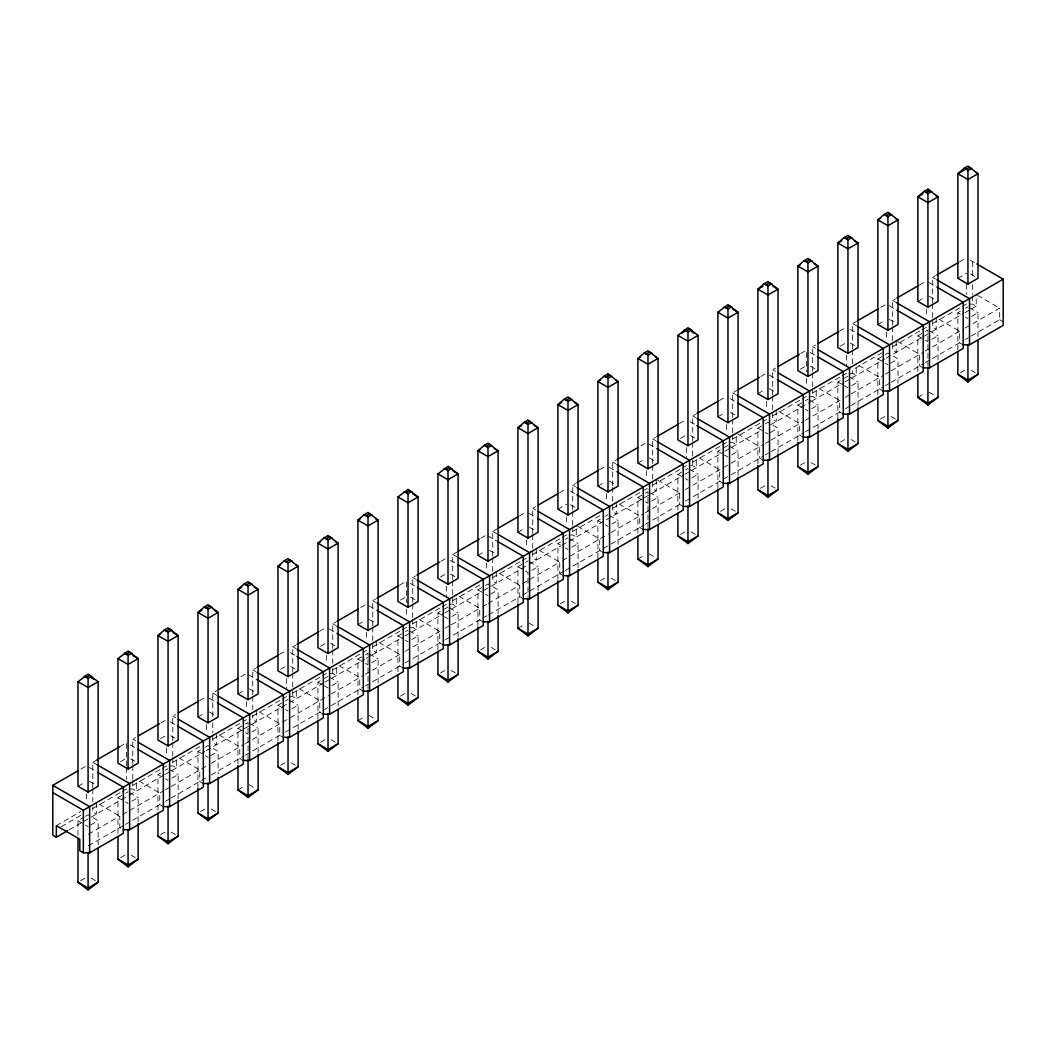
<?xml version="1.0" encoding="UTF-8"?>
<svg xmlns="http://www.w3.org/2000/svg" width="1056" height="1056" viewBox="0 0 1056 1056"><rect width="100%" height="100%" fill="white"/><g stroke="black" fill="none" stroke-linecap="round" stroke-linejoin="round"><path stroke-width="0.75" stroke-dasharray="5 3.75" d="M80.876 769.138L86.5 765.904M92.796 787.538L92.796 762.26L97.007 759.832M119.473 746.869L126.496 742.817L126.496 765.904M132.792 764.452L132.792 739.174L135.59 737.55M160.868 722.964L166.478 719.717M172.775 740.824L172.775 716.087L175.586 714.463M199.452 700.682L206.474 696.63M212.771 716.628L212.771 693L216.982 690.558M240.86 676.777L246.47 673.543L256.384 679.272M252.767 694.65L252.767 669.9L255.578 668.29M279.444 654.509L286.466 650.456M292.763 672.091L292.763 646.813L295.574 645.19M319.44 631.409L326.462 627.356M332.759 648.463L332.759 623.726L335.557 622.103M360.835 607.517L366.445 604.27M372.755 625.904L372.755 600.64L375.553 599.016M399.419 585.235L406.441 581.183L406.441 602.62M412.738 602.29L412.738 577.54L415.549 575.929M440.827 561.33L446.437 558.096M452.734 579.731L452.734 554.453L456.944 552.024M480.81 538.243L486.433 534.996M492.73 556.103L492.73 531.366L496.94 528.937M519.407 515.962L526.429 511.909M532.726 533.544L532.726 508.279L535.537 506.656M559.403 492.875L566.425 488.822M572.722 509.929L572.722 485.179L575.52 483.556M599.399 469.788L606.408 465.736M612.704 485.734L612.704 462.092L615.516 460.469M640.794 445.883L646.404 442.636M652.7 463.742L652.7 439.006L655.512 437.382M679.378 423.601L686.4 419.549M692.696 441.184L692.696 415.919L695.508 414.295M719.374 400.514L726.396 396.462M732.692 417.569L732.692 392.819L736.903 390.39M760.769 376.609L766.392 373.375M772.688 395.01L772.688 369.732L775.5 368.108M800.765 353.522L806.375 350.275L806.375 371.725M812.684 371.382L812.684 346.645L815.483 345.022M839.348 331.241L846.371 327.188M852.667 348.823L852.667 323.558L856.891 321.116M880.757 307.336L886.367 304.102M892.663 325.208L892.663 300.458L895.475 298.835M919.34 285.067L926.363 281.015M932.659 302.65L932.659 277.372L935.471 275.748M959.336 261.967L966.359 257.915M77.999 786.258L85.549 781.902M120.503 761.719L126.799 758.089M160.499 738.632L166.795 734.989M197.974 716.998L205.537 712.628M237.97 693.898L245.52 689.542M280.487 669.359L286.783 665.729M320.47 646.272L325.512 643.355M357.944 624.637L365.508 620.268M400.462 600.085L406.758 596.455M440.458 576.998L446.754 573.368M477.932 555.364L485.483 550.994M517.928 532.277L525.479 527.908M557.911 509.177L566.729 504.095M597.907 486.09L605.471 481.734M637.903 463.003L645.467 458.634M680.42 438.451L686.717 434.821M717.895 416.816L725.446 412.46M757.891 393.73L765.442 389.374M800.395 369.191L806.692 365.548M840.391 346.091L846.688 342.461M877.866 324.456L885.43 320.1M917.862 301.369L925.412 297.013M957.858 278.282L966.676 273.187M56.338 825.673L80.626 811.655M61.222 826.676L82.289 814.519M92.796 808.447L120.872 792.238M122.272 791.419L126.496 788.99L132.792 788.99L136.33 791.036L136.33 779.486M132.792 785.36L160.868 769.138M162.268 768.332L166.478 765.904L172.775 765.904L176.326 767.95L176.326 756.4M172.775 762.26L202.264 745.246M212.771 739.174L246.47 719.717M252.767 716.087L280.843 699.877M282.256 699.059L286.466 696.63L292.763 696.63L296.3 698.676L296.3 687.126M292.763 693L320.839 676.777M322.252 675.972L326.462 673.543L332.759 673.543L336.296 675.589L336.296 664.039M332.759 669.9L366.445 650.456M372.755 646.813L400.831 630.604M402.23 629.798L406.441 627.356L412.738 627.356L416.288 629.402L416.288 617.866M412.738 623.726L440.827 607.517M442.226 606.698L446.437 604.27L452.734 604.27L456.284 606.316L456.284 594.766M452.734 600.64L482.222 583.612M492.73 577.54L520.806 561.33M522.218 560.525L526.429 558.096M532.726 554.453L560.802 538.243M562.201 537.438L566.425 534.996L572.722 534.996L576.259 537.042L576.259 525.505M572.722 531.366L602.197 514.338M612.704 508.279L646.404 488.822L651.13 488.822M652.7 485.179L680.79 468.97M682.189 468.164L686.4 465.736L692.696 465.736L696.247 467.782L696.247 456.232M692.696 462.092L720.773 445.883M722.185 445.078L726.396 442.636L732.692 442.636L736.23 444.682L736.23 433.145M732.692 439.006L766.392 419.549M772.688 415.919L800.765 399.696M802.164 398.891L806.375 396.462L812.684 396.462L816.222 398.508L816.222 386.958M812.684 392.819L840.761 376.609M842.16 375.804L846.371 373.375L852.667 373.375L856.218 375.421L856.218 363.871M882.156 352.717L852.667 369.732L852.667 373.375M892.663 346.645L920.74 330.436M922.152 329.617L926.363 327.188M932.659 323.558L960.736 307.336M962.148 306.53L966.359 304.102L972.655 304.102L976.193 306.148L976.193 294.598M77.999 835.27L77.999 820.684L84.295 817.04M85.549 816.314L88.07 814.862L98.142 820.684L98.142 844.985M117.982 833.237L117.982 797.597L124.291 793.954M125.545 793.228L128.066 791.776M157.978 810.15L157.978 774.497L160.499 773.045M165.541 770.141L168.062 768.689M197.974 788.687L197.974 751.41L204.27 747.78M205.537 747.054L208.045 745.589L218.13 751.41L218.13 774.101M237.97 763.976L237.97 728.323L244.266 724.68M245.52 723.954L248.041 722.502L248.041 759.779M277.966 740.876L277.966 705.236L284.262 701.593M285.516 700.867L288.037 699.415M317.948 719.413L317.948 682.136L322.991 679.232M324.258 678.506L328.033 676.328M357.944 694.703L357.944 659.05L364.241 655.42M365.508 654.694L368.029 653.228L368.029 689.172M397.94 671.616L397.94 635.963L404.237 632.32M405.504 631.594L408.025 630.142M437.936 650.14L437.936 612.876L442.979 609.959M444.233 609.233L448.008 607.055M477.932 625.429L477.932 589.776L484.229 586.146M485.483 585.42L488.004 583.968L498.089 589.776L498.089 614.09M517.928 602.342L517.928 566.689L524.225 563.059M525.479 562.333L528 560.868M557.911 579.256L557.911 543.602L560.432 542.15M565.475 539.233L567.996 537.781M597.907 557.779L597.907 520.516L604.204 516.872M605.471 516.146L607.992 514.694M637.903 533.069L637.903 497.416L644.2 493.786M645.467 493.06L647.975 491.608L647.975 527.551M677.899 509.982L677.899 474.329L684.196 470.699M685.45 469.96L687.971 468.508M717.895 488.506L717.895 451.242L722.924 448.325M724.192 447.599L727.967 445.421M757.891 463.795L757.891 428.155L764.188 424.512M765.442 423.786L767.963 422.334L778.034 428.155L778.034 452.456M797.874 440.708L797.874 405.055L804.17 401.425M805.438 400.699L807.959 399.247M837.87 419.245L837.87 381.968L842.912 379.064M844.166 378.338L847.955 376.147M877.866 394.535L877.866 358.882L884.162 355.238M885.43 354.512L887.938 353.06L898.022 358.882L898.022 383.183M917.862 371.435L917.862 335.795L924.158 332.152M925.412 331.426L927.934 329.974L927.934 365.917M957.858 349.972L957.858 312.695L960.366 311.243M965.408 308.339L967.93 306.887M69.194 829.792L82.051 822.373M83.477 821.555L127.763 795.986M129.188 795.155L163.469 775.368M164.894 774.55L170.61 771.25M172.036 770.418L204.89 751.45M206.316 750.631L250.602 725.063M252.028 724.244L280.592 707.744M282.018 706.926L287.734 703.626M289.159 702.794L323.44 683.008M324.865 682.189L330.581 678.889M332.02 678.058L364.861 659.089M366.3 658.271L370.577 655.789M372.002 654.971L403.432 636.834M404.857 636.002L410.573 632.702M411.998 631.884L443.428 613.734M444.853 612.916L450.569 609.616M451.994 608.784L481.985 591.479M483.424 590.647L527.696 565.079M529.122 564.26L560.551 546.11M561.977 545.292L567.692 541.992M569.118 541.174L604.824 520.555M606.25 519.724L650.536 494.168M651.961 493.337L683.39 475.2M684.816 474.368L690.532 471.068M691.957 470.25L723.373 452.113M724.812 451.282L730.528 447.982M731.953 447.163L761.944 429.845M770.51 424.895L810.506 401.808M811.932 400.976L843.361 382.84M844.787 382.008L850.502 378.708M851.928 377.89L884.783 358.921M886.208 358.103L930.494 332.534M931.92 331.703L963.336 313.566M964.775 312.748L970.477 309.448M971.916 308.616L976.193 306.148M90.592 825.04L98.142 820.684M131.842 801.227L138.138 797.597L138.138 821.898M171.838 778.14L178.134 774.497L178.134 800.435M210.566 755.779L218.13 751.41M251.83 731.953L258.126 728.323L258.126 754.248M291.812 708.866L298.109 705.236L298.109 729.538M331.808 685.78L338.105 682.136L338.105 706.451M371.804 662.693L378.101 659.05L378.101 683.364M411.8 639.593L418.097 635.963L418.097 661.888M451.796 616.506L458.093 612.876L458.093 637.177M490.525 594.145L498.089 589.776M531.775 570.332L538.072 566.689L538.072 591.004M571.771 547.232L578.068 543.602L578.068 569.527M611.767 524.146L618.064 520.516L618.064 544.817M651.763 501.059L658.06 497.416L658.06 523.354M691.759 477.972L698.056 474.329L698.056 498.643M731.742 454.872L738.052 451.242L738.052 475.543M770.484 432.511L778.034 428.155M811.734 408.698L818.03 405.055L818.03 430.993M851.73 385.612L858.026 381.968L858.026 406.283M890.459 363.238L898.022 358.882M931.709 339.425L938.018 335.795L938.018 360.096M971.705 316.338L978.001 312.695L978.001 338.633M88.374 834.266L119.803 816.13L119.803 827.666L123.341 829.712M122.654 814.48L128.37 811.18M129.796 810.348L164.076 790.561M165.502 789.743L169.792 787.261M171.217 786.443L209.788 764.174M211.213 763.356L244.068 744.388M245.494 743.556L251.209 740.256M252.635 739.438L279.774 723.769L279.774 735.306L283.312 737.352M282.625 722.119L329.762 694.901M331.188 694.082L364.043 675.114M365.468 674.282L371.184 670.996M372.61 670.164L404.039 652.027M405.464 651.196L444.035 628.927M445.46 628.109L449.75 625.627M451.176 624.809L479.741 608.322L479.741 619.859L451.176 636.359M482.592 606.672L486.882 604.19M488.308 603.372L519.737 585.222L519.737 596.772L488.308 614.909M522.588 583.572L528.304 580.272M529.729 579.454L559.733 562.135L559.733 573.685L563.27 575.731M562.584 560.485L609.721 533.267M611.147 532.448L644.002 513.48M645.427 512.662L651.143 509.362M652.568 508.53L683.998 490.393M685.423 489.562L729.696 464.006M731.135 463.175L763.976 444.206M765.415 443.388L769.692 440.906M771.118 440.088L803.972 421.12M805.398 420.301L843.968 398.033M845.394 397.201L849.684 394.733M851.11 393.901L883.964 374.946M885.39 374.114L889.68 371.646M891.106 370.814L923.96 351.846M925.386 351.028L931.102 347.728M932.527 346.909L963.943 328.759M965.382 327.941L999.662 308.141L999.662 319.691L965.382 339.478M88.374 845.816L124.08 825.198M125.506 824.38L131.221 821.08M132.647 820.248L164.076 802.111M165.502 801.28L169.792 798.811M171.217 797.98L209.788 775.724M211.213 774.893L244.068 755.924M245.494 755.106L251.209 751.806M252.635 750.974L284.051 732.838M285.49 732.019L329.762 706.451M331.188 705.619L364.043 686.664M365.468 685.832L371.184 682.532M372.61 681.714L404.039 663.564M405.464 662.746L444.035 640.477M445.46 639.659L449.75 637.177M482.592 618.209L486.882 615.74M522.588 595.122L528.304 591.822M529.729 591.004L564.01 571.204M565.435 570.385L609.721 544.817M611.147 543.998L644.002 525.03M645.427 524.198L651.143 520.898M652.568 520.08L683.998 501.943M685.423 501.112L729.696 475.543M731.135 474.725L763.976 455.756M765.415 454.938L769.692 452.456M771.118 451.638L803.972 432.67M805.398 431.838L843.968 409.583M845.394 408.751L849.684 406.283M851.11 405.451L883.964 386.483M885.39 385.664L889.68 383.183M891.106 382.364L923.96 363.396M925.386 362.578L931.102 359.278M932.527 358.446L963.943 340.309M80.507 880.81L85.549 877.892M120.503 857.723L126.799 854.08M160.499 834.623L166.795 830.993M200.495 811.536L205.537 808.632M237.97 789.901L245.52 785.532M280.487 765.362L286.783 761.719M320.47 742.262L325.512 739.358M357.944 720.628L365.508 716.272M400.462 696.089L406.758 692.446M440.458 673.002L446.754 669.359M480.454 649.902L485.483 646.998M517.928 628.267L525.479 623.911M560.432 603.728L566.729 600.085M600.428 580.642L605.471 577.724M637.903 559.007L645.467 554.638M680.42 534.455L686.717 530.825M720.416 511.368L725.446 508.451M760.399 488.281L765.442 485.364M800.395 465.181L806.692 461.551M840.391 442.094L846.688 438.464M880.387 419.008L885.43 416.09M917.862 397.373L925.412 393.004M960.366 372.821L966.676 369.191M970.134 260.106L975.427 263.155M970.451 273.913L975.493 276.83M977.579 295.403L999.662 308.141M932.659 277.372L935.497 279.008M999.662 319.691L1003.2 321.737M928.884 282.467L936.276 286.73M969.184 307.613L978.001 312.695M929.201 296.287L935.497 299.917M957.858 312.695L960.366 314.147M965.408 317.064L967.93 318.516M938.969 319.282L959.666 331.241L959.666 342.778L963.204 344.824M892.663 300.458L896.914 302.914M889.205 305.738L895.448 309.342M929.201 330.7L938.018 335.795M917.862 335.795L924.158 339.425M925.412 340.151L927.934 341.603M889.205 319.374L896.755 323.73M971.084 370.273L975.242 372.676M897.587 341.576L919.67 354.328L919.67 365.864L923.208 367.91M852.667 323.558L856.918 326.014M850.159 329.366L856.838 333.234M877.866 358.882L884.162 362.512M885.43 363.238L887.938 364.703M850.463 343.187L855.505 346.091M928.99 392.159L935.246 395.776M858.977 365.468L879.674 377.414L879.674 388.964L883.225 391.01M812.684 346.645L815.509 348.282M810.163 352.466L816.301 356.004M849.209 376.873L858.026 381.968M837.87 381.968L842.912 384.872M844.166 385.612L847.955 387.79M810.48 366.274L815.509 369.191M891.092 416.46L895.25 418.862M818.981 388.555L839.678 400.501L839.678 412.051L843.229 414.097M772.688 369.732L775.513 371.369M769.217 374.999L776.846 379.408M809.213 399.973L818.03 405.055M769.217 388.648L775.513 392.278M797.874 405.055L804.17 408.698M805.438 409.424L807.959 410.876M851.096 439.547L855.254 441.949M778.985 411.642L799.696 423.601L799.696 435.138L803.233 437.184M732.692 392.819L735.53 394.456M730.171 398.64L736.864 402.494M730.488 412.46L736.784 416.09M757.891 428.155L764.188 431.785M765.442 432.511L767.963 433.963M811.1 462.634L815.258 465.036M737.616 433.937L759.7 446.688L759.7 458.225L763.237 460.271M692.696 415.919L695.534 417.556M690.175 421.727L696.313 425.278M729.234 446.147L738.052 451.242M717.895 451.242L722.924 454.146M724.192 454.872L727.967 457.063M690.492 435.547L695.534 438.451M771.104 485.734L775.262 488.136M699.006 457.829L719.704 469.775L719.704 481.325L723.241 483.371M652.7 439.006L655.538 440.642M648.925 444.088L656.33 448.364M689.238 469.234L698.056 474.329M677.899 474.329L684.196 477.972M685.45 478.698L687.971 480.15M649.242 457.908L655.538 461.551M731.122 508.82L735.28 511.223M657.624 480.124L679.708 492.862L679.708 504.412L683.245 506.458M612.704 462.092L615.542 463.729M609.246 467.359L615.49 470.963M649.242 492.334L658.06 497.416M609.246 481.008L615.542 484.638M637.903 497.416L644.2 501.059M645.467 501.785L647.975 503.237M691.126 531.907L695.284 534.31M619.014 504.002L639.712 515.962L639.712 527.498L643.262 529.544M572.722 485.179L575.546 486.816M570.2 491L575.494 494.063M609.246 515.42L618.064 520.516M570.517 504.821L575.546 507.725M597.907 520.516L604.204 524.146M605.471 524.872L607.992 526.324M649.031 553.793L656.674 558.202M577.645 526.297L599.716 539.048L599.716 550.585L603.266 552.631M532.726 508.279L535.564 509.916M528.95 513.361L536.342 517.638M569.25 538.507L578.068 543.602M529.254 527.182L535.564 530.812M557.911 543.602L560.432 545.054M565.475 547.958L567.996 549.424M611.134 578.094L615.292 580.496M539.022 550.189L559.733 562.135M492.73 531.366L496.98 533.821M487.687 535.722L496.901 541.042M529.254 561.594L538.072 566.689M517.928 566.689L524.225 570.332M525.479 571.058L528 572.51L528 596.812M489.271 550.268L496.822 554.638M571.138 601.181L575.296 603.583M499.039 573.276L519.737 585.222M452.734 554.453L456.984 556.908M519.737 596.772L523.274 598.818M450.212 560.274L456.905 564.128M477.932 589.776L484.229 593.419M485.483 594.145L488.004 595.597M450.529 574.094L455.572 576.998M529.056 623.053L535.3 626.67M459.043 596.363L479.741 608.322M412.738 577.54L415.576 579.176M479.741 619.859L483.278 621.905M410.23 583.361L416.368 586.912M449.275 607.781L458.093 612.876M410.533 597.181L415.576 600.085M437.936 612.876L442.979 615.78M444.233 616.506L448.008 618.684M491.159 647.354L495.317 649.757M419.047 619.45L439.745 631.409L439.745 642.946L443.296 644.992M372.755 600.64L375.58 602.276M368.966 605.722L376.372 609.998M409.279 630.868L418.097 635.963M369.283 619.542L375.58 623.185M397.94 635.963L404.237 639.593M405.504 640.319L408.025 641.784M451.163 670.454L455.321 672.857M379.051 642.55L399.749 654.496L399.749 666.046L403.3 668.092M332.759 623.726L335.584 625.363M329.287 628.993L335.531 632.597M369.283 653.954L378.101 659.05M357.944 659.05L364.241 662.693M365.508 663.419L368.029 664.871M330.554 643.355L335.584 646.272M411.167 693.541L415.325 695.944M339.055 665.636L359.753 677.582L359.753 689.132L363.304 691.178M292.763 646.813L295.601 648.45M290.242 652.634L296.38 656.172M329.287 677.054L338.105 682.136M317.948 682.136L322.991 685.054M324.258 685.78L328.033 687.958M290.558 666.455L295.601 669.359M369.072 715.414L375.329 719.03M299.059 688.723L319.77 700.682L319.77 712.219L323.308 714.265M252.767 669.9L255.605 671.537M289.304 700.141L298.109 705.236M277.966 705.236L284.262 708.866M285.516 709.592L288.037 711.044M249.308 688.816L255.605 692.446M331.175 739.728L335.333 742.117M259.076 711.81L279.774 723.769M212.771 693L217.021 695.455M209.312 698.267L216.942 702.676M249.308 723.228L258.126 728.323M209.312 711.902L215.609 715.546M237.97 728.323L244.266 731.953M245.52 732.679L248.041 734.144M291.192 762.815L295.35 765.217M219.08 734.91L239.778 746.856L239.778 758.406L243.316 760.452M172.775 716.087L175.613 717.724M170.267 721.908L175.56 724.957M170.57 735.715L175.613 738.632M197.974 751.41L204.27 755.053M205.537 755.779L208.045 757.231M249.097 784.687L256.74 789.096M179.084 757.997L199.782 769.943L199.782 781.493L203.333 783.539M132.792 739.174L135.617 740.81M130.271 744.995L136.409 748.532M169.316 769.415L178.134 774.497M157.978 774.497L160.499 775.962M165.541 778.866L168.062 780.318M130.588 758.815L135.617 761.719M211.2 808.988L216.744 812.196M139.088 781.084L159.786 793.043L159.786 804.58L163.337 806.626M92.796 762.26L97.046 764.716M89.324 767.54L96.954 771.936M129.32 792.502L138.138 797.597M117.982 797.597L124.291 801.227M125.545 801.953L128.066 803.405M89.324 781.176L95.634 784.806M171.204 832.088L175.362 834.478M99.092 804.17L119.803 816.13M77.999 820.684L84.295 824.314M85.549 825.04L88.07 826.505M131.208 855.175L135.366 857.578M91.225 878.262L95.37 880.664M972.655 261.558L972.655 277.913M972.655 284.46L972.655 294.281M972.655 295.918L972.655 304.102M966.359 284.302L966.359 294.202M936.197 317.684L936.197 329.234L932.659 327.188L932.659 318.608M932.659 303.758L932.659 317.368M926.363 309.052L926.363 317.288M896.214 340.784L896.214 352.321L892.663 350.275L892.663 342.104M892.663 326.845L892.663 340.468M886.367 332.138L886.367 340.388M852.667 349.945L852.667 364.782M846.371 355.225L846.371 365.125M812.684 373.032L812.684 386.641M812.684 388.278L812.684 396.462M806.375 378.312L806.375 386.562M776.226 410.045L776.226 421.595L772.688 419.549L772.688 410.969M772.688 396.119L772.688 409.728M766.392 401.412L766.392 409.649M732.692 419.206L732.692 432.828M732.692 434.465L732.692 442.636M726.396 424.499L726.396 432.749M692.696 442.306L692.696 465.736M686.4 447.586L686.4 457.486M656.251 479.318L656.251 490.868L652.7 488.822L652.7 480.638M652.7 465.392L652.7 479.002M646.404 470.672L646.404 478.922M616.255 502.405L616.255 513.955L612.704 511.909L612.704 503.329M612.704 487.37L612.704 502.088M606.408 493.772L606.408 502.009M572.722 511.566L572.722 525.188M572.722 526.825L572.722 534.996M566.425 516.859L566.425 525.109M536.263 548.592L536.263 560.142L532.726 558.096L532.726 549.503M532.726 534.666L532.726 548.275M526.429 539.946L526.429 548.196M496.267 571.679L496.267 583.229L492.73 581.183L492.73 572.999M492.73 557.753L492.73 571.362M486.433 563.033L486.433 569.633M452.734 580.84L452.734 596.086M452.734 597.722L452.734 604.27M446.437 586.133L446.437 596.02M412.738 603.926L412.738 617.549M412.738 619.186L412.738 627.356M406.441 609.22L406.441 615.82M376.292 640.952L376.292 652.502L372.755 650.456L372.755 641.863M372.755 627.026L372.755 640.636M366.445 632.306L366.445 640.556M332.759 650.113L332.759 663.313M332.759 668.633L332.759 673.543M326.462 655.393L326.462 663.643M292.763 673.2L292.763 696.63M286.466 678.493L286.466 688.38M256.304 710.226L256.304 721.763L252.767 719.717L252.767 714.806M252.767 696.287L252.767 709.487M246.47 701.58L246.47 708.18M216.322 733.313L216.322 744.863L212.771 742.817L212.771 734.224M212.771 722.687L212.771 732.996M206.474 724.667L206.474 732.917M172.775 742.474L172.775 756.083M172.775 757.72L172.775 765.904M166.478 747.754L166.478 756.004M132.792 765.56L132.792 779.17M132.792 780.41L132.792 788.99M126.496 767.554L126.496 779.09M96.334 802.586L96.334 814.123L92.796 812.077L92.796 807.167M92.796 788.66L92.796 801.847M86.5 793.94L86.5 800.54"/><path stroke-width="1.5" d="M77.999 681.714L88.07 674.084L98.142 681.714L98.142 786.258L88.07 792.079L77.999 786.258L77.999 681.714L88.07 687.535L98.142 681.714M117.982 658.627L128.066 650.998L138.138 658.627L138.138 763.171L128.066 768.992L117.982 763.171L117.982 658.627L128.066 664.448L138.138 658.627L133.096 655.723M164.274 630.089L157.978 635.54L157.978 740.084L168.062 745.906L178.134 740.084L178.134 635.54L168.062 627.898L164.274 630.089L168.062 632.267L171.838 630.089M204.27 607.002L197.974 612.454L197.974 716.998L208.045 722.806L218.13 716.998L218.13 612.454L208.045 604.811L204.27 607.002L208.045 609.18L211.834 607.002M244.266 583.902L237.97 589.354L237.97 693.898L248.041 699.719L258.126 693.898L258.126 589.354L248.041 581.724L244.266 583.902L248.041 586.093L251.83 583.902M284.262 560.815L277.966 566.267L277.966 670.811L288.037 676.632L298.109 670.811L298.109 566.267L288.037 558.637L284.262 560.815L288.037 562.993L291.812 560.815M324.258 537.728L317.948 543.18L317.948 647.724L328.033 653.545L338.105 647.724L338.105 543.18L328.033 535.537L324.258 537.728L328.033 539.906L331.808 537.728M364.241 514.642L357.944 520.093L357.944 624.637L368.029 630.445L378.101 624.637L378.101 520.093L368.029 512.45L364.241 514.642L368.029 516.82L371.804 514.642M397.94 496.993L408.025 489.364L418.097 496.993L418.097 601.537L408.025 607.358L397.94 601.537L397.94 496.993L408.025 502.814L418.097 496.993L413.054 494.089M437.936 473.906L448.008 466.277L458.093 473.906L458.093 578.45L448.008 584.272L437.936 578.45L437.936 473.906L448.008 479.728L458.093 473.906L453.05 471.002M484.229 445.368L477.932 450.82L477.932 555.364L488.004 561.185L498.089 555.364L498.089 450.82L488.004 443.177L484.229 445.368L488.004 447.546L491.779 445.368M524.225 422.281L517.928 427.733L517.928 532.277L528 538.085L538.072 532.277L538.072 427.733L528 420.09L524.225 422.281L528 424.459L531.775 422.281M564.221 399.181L557.911 404.633L557.911 509.177L567.996 514.998L578.068 509.177L578.068 404.633L567.996 397.003L564.221 399.181L567.996 401.372L571.771 399.181M604.204 376.094L597.907 381.546L597.907 486.09L607.992 491.911L618.064 486.09L618.064 381.546L607.992 373.916L604.204 376.094L607.992 378.272L611.767 376.094M644.2 353.008L637.903 358.459L637.903 463.003L647.975 468.824L658.06 463.003L658.06 358.459L647.975 350.816L644.2 353.008L647.975 355.186L651.763 353.008M677.899 335.372L687.971 327.73L698.056 335.372L698.056 439.916L687.971 445.724L677.899 439.916L677.899 335.372L687.971 341.18L698.056 335.372M717.895 312.272L727.967 304.643L738.052 312.272L738.052 416.816L727.967 422.638L717.895 416.816L717.895 312.272L727.967 318.094L738.052 312.272L733.009 309.368M764.188 283.734L757.891 289.186L757.891 393.73L767.963 399.551L778.034 393.73L778.034 289.186L767.963 281.556L764.188 283.734L767.963 285.912L771.738 283.734M804.17 260.647L797.874 266.099L797.874 370.643L807.959 376.464L818.03 370.643L818.03 266.099L807.959 258.456L804.17 260.647L807.959 262.825L811.734 260.647M98.142 848.232L98.142 882.262L88.07 889.904L77.999 882.262L77.999 838.504M844.166 237.56L837.87 243.012L837.87 347.556L847.955 353.364L858.026 347.556L858.026 243.012L847.955 235.369L844.166 237.56L847.955 239.738L851.73 237.56M138.138 823.522L138.138 859.175L128.066 866.804L117.982 859.175L117.982 836.484M884.162 214.46L877.866 219.912L877.866 324.456L887.938 330.277L898.022 324.456L898.022 219.912L887.938 212.282L884.162 214.46L887.938 216.652L891.726 214.46M178.134 800.435L178.134 836.088L168.062 843.718L157.978 836.088L157.978 813.397M924.158 191.374L917.862 196.825L917.862 301.369L927.934 307.19L938.018 301.369L938.018 196.825L927.934 189.196L924.158 191.374L927.934 193.552L931.709 191.374M218.13 777.335L218.13 812.988L208.045 820.631L197.974 812.988L197.974 788.687M964.154 168.287L957.858 173.738L957.858 278.282L967.93 284.104L978.001 278.282L978.001 173.738L967.93 166.096L964.154 168.287L967.93 170.465L971.705 168.287M258.126 754.248L258.126 789.901L248.041 797.544L237.97 789.901L237.97 765.6M298.109 731.161L298.109 766.814L288.037 774.444L277.966 766.814L277.966 742.5M338.105 709.685L338.105 743.728L328.033 751.357L317.948 743.728L317.948 721.037M378.101 686.598L378.101 720.628L368.029 728.27L357.944 720.628L357.944 697.95M418.097 661.888L418.097 697.541L408.025 705.184L397.94 697.541L397.94 674.85M458.093 638.801L458.093 674.454L448.008 682.084L437.936 674.454L437.936 651.763M498.089 615.714L498.089 651.367L488.004 658.997L477.932 651.367L477.932 627.053M538.072 592.614L538.072 628.267L528 635.91L517.928 628.267L517.928 603.966M578.068 569.527L578.068 605.18L567.996 612.823L557.911 605.18L557.911 580.866M618.064 548.064L618.064 582.094L607.992 589.723L597.907 582.094L597.907 559.403M658.06 524.964L658.06 559.007L647.975 566.636L637.903 559.007L637.903 536.316M698.056 501.877L698.056 535.907L687.971 543.55L677.899 535.907L677.899 513.229M738.052 477.167L738.052 512.82L727.967 520.463L717.895 512.82L717.895 490.129M778.034 454.08L778.034 489.733L767.963 497.363L757.891 489.733L757.891 465.419M818.03 430.993L818.03 466.646L807.959 474.276L797.874 466.646L797.874 442.332M858.026 407.893L858.026 443.546L847.955 451.189L837.87 443.546L837.87 419.245M898.022 386.43L898.022 420.46L887.938 428.102L877.866 420.46L877.866 397.769M938.018 363.343L938.018 397.373L927.934 405.002L917.862 397.373L917.862 374.682M978.001 340.243L978.001 374.286L967.93 381.916L957.858 374.286L957.858 351.595M160.499 634.088L157.978 635.54L168.062 641.362L178.134 635.54L173.092 632.636M201.749 610.262L197.974 612.454L208.045 618.262L218.13 612.454L214.355 610.262M241.745 587.176L237.97 589.354L248.041 595.175L258.126 589.354L254.338 587.176M280.487 564.815L277.966 566.267L288.037 572.088L298.109 566.267L295.601 564.815M320.47 541.728L317.948 543.18L328.033 549.001L338.105 543.18L335.584 541.728M360.466 518.641L357.944 520.093L368.029 525.901L378.101 520.093L375.58 518.641M480.454 449.368L477.932 450.82L488.004 456.641L498.089 450.82L494.3 448.642M521.704 425.542L517.928 427.733L528 433.541L538.072 427.733L534.296 425.542M561.7 402.455L557.911 404.633L567.996 410.454L578.068 404.633L574.292 402.455M600.428 380.094L597.907 381.546L607.992 387.367L618.064 381.546L615.542 380.094M640.424 357.007L637.903 358.459L647.975 364.28L658.06 358.459L655.538 357.007M681.674 333.181L684.196 331.729M762.92 286.282L757.891 289.186L767.963 295.007L778.034 289.186L773.005 286.282M800.395 264.647L797.874 266.099L807.959 271.92L818.03 266.099L814.255 263.921M841.645 240.821L837.87 243.012L847.955 248.82L858.026 243.012L854.251 240.821M880.387 218.46L877.866 219.912L887.938 225.733L898.022 219.912L895.501 218.46M922.904 193.921L917.862 196.825L927.934 202.646L938.018 196.825L935.497 195.373M964.154 170.095L957.858 173.738L967.93 179.56L978.001 173.738L975.493 172.286M86.183 677.358L89.958 675.18M126.179 654.271L129.954 652.08M166.162 631.171L169.95 628.993M206.158 608.084L209.946 605.906M246.154 584.998L249.929 582.82M286.15 561.911L289.925 559.72M326.146 538.811L329.921 536.633M366.142 515.724L369.917 513.546M406.124 492.637L409.913 490.459M446.12 469.55L449.896 467.359M486.116 446.45L489.892 444.272M526.112 423.364L529.888 421.186M566.108 400.277L569.884 398.099M606.104 377.19L609.88 374.999M646.087 354.09L649.876 351.912M686.083 331.003L689.858 328.825M726.079 307.916L729.854 305.738M766.075 284.83L769.85 282.638M806.071 261.73L809.846 259.552M846.054 238.643L849.842 236.465M886.05 215.556L889.838 213.378M926.046 192.469L929.821 190.278M966.042 169.369L969.817 167.191M84.295 676.262L88.07 678.454L91.846 676.262M124.291 653.176L128.066 655.354L131.842 653.176M404.237 491.542L408.025 493.733L411.8 491.542M444.233 468.455L448.008 470.633L451.796 468.455M684.196 329.921L687.971 332.099L691.759 329.921M724.192 306.821L727.967 309.012L731.742 306.821M67.769 830.623L56.338 837.223L52.8 835.177L52.8 785.36L78.078 770.761M97.007 759.832L119.473 746.869M138.402 735.926L159.469 723.769M178.398 712.84L198.053 701.488M218.394 689.753L238.049 678.401M256.978 667.471L278.045 655.314M296.974 644.384L318.028 632.227M336.97 621.298L358.024 609.127M376.966 598.198L398.02 586.04M416.948 575.111L439.415 562.148M458.357 551.206L479.411 539.048M498.34 528.119L518.008 516.767M538.336 505.032L557.99 493.68M576.932 482.75L597.986 470.593M616.928 459.664L637.982 447.506M656.911 436.577L677.978 424.406M696.907 413.477L717.974 401.32M738.302 389.585L759.37 377.428M778.298 366.485L799.366 354.328M818.294 343.398L837.949 332.046M858.29 320.311L877.945 308.959M896.874 298.03L917.941 285.872M936.87 274.943L957.937 262.786M52.8 792.634L83.345 810.269L1003.2 279.193L1003.2 325.367L969.5 344.824L963.204 344.824M56.338 837.223L56.338 825.673L79.807 839.216L79.807 850.766L83.345 852.812L89.641 852.812L123.341 833.356L123.341 787.169L97.838 772.451M123.341 829.712L129.637 829.712L163.337 810.269L163.337 764.082L137.821 749.351M163.337 806.626L169.633 806.626L203.333 787.169L203.333 740.995L177.817 726.264M203.333 783.539L209.629 783.539L243.316 764.082L243.316 717.908L217.813 703.177M243.316 760.452L249.625 760.452L283.312 740.995L283.312 694.808L256.938 679.576M283.312 737.352L289.608 737.352L323.308 717.908L323.308 671.722L296.921 656.489M323.308 714.265L329.604 714.265L363.304 694.808L363.304 648.635L336.917 633.402M363.304 691.178L369.6 691.178L403.3 671.722L403.3 625.548L376.913 610.315M403.3 668.092L409.596 668.092L443.296 648.635L443.296 602.448L417.78 587.73M443.296 644.992L449.592 644.992L483.278 625.548L483.278 579.361L457.776 564.63M483.278 621.905L489.575 621.905L523.274 602.448L523.274 556.274L497.772 541.543M523.274 598.818L529.571 598.818L563.27 579.361L563.27 533.188L537.768 518.456M563.27 575.731L569.567 575.731L603.266 556.274L603.266 510.088L576.88 494.855M603.266 552.631L609.563 552.631L643.262 533.188L643.262 487.001L616.876 471.768M643.262 529.544L649.559 529.544L683.245 510.088L683.245 463.914L656.872 448.681M683.245 506.458L689.555 506.458L723.241 487.001L723.241 440.827L696.868 425.594M723.241 483.371L729.538 483.371L763.237 463.914L763.237 417.727L737.735 403.009M763.237 460.271L769.534 460.271L803.233 440.827L803.233 394.64L777.718 379.909M803.233 437.184L809.53 437.184L843.229 417.727L843.229 371.554L817.714 356.822M843.229 414.097L849.526 414.097L883.225 394.64L883.225 348.467L857.71 333.736M883.225 391.01L889.522 391.01L923.208 371.554L923.208 325.367L896.834 310.134M923.208 367.91L929.504 367.91L963.204 348.467L963.204 302.28L936.83 287.047M98.142 882.262L88.07 888.083L77.999 882.262M138.138 859.175L128.066 864.996L117.982 859.175M178.134 836.088L168.062 841.896L157.978 836.088M218.13 812.988L208.045 818.809L197.974 812.988M258.126 789.901L248.041 795.722L237.97 789.901M298.109 766.814L288.037 772.636L277.966 766.814M338.105 743.728L328.033 749.536L317.948 743.728M378.101 720.628L368.029 726.449L357.944 720.628M418.097 697.541L408.025 703.362L397.94 697.541M458.093 674.454L448.008 680.275L437.936 674.454M498.089 651.367L488.004 657.175L477.932 651.367M538.072 628.267L528 634.088L517.928 628.267M578.068 605.18L567.996 611.002L557.911 605.18M618.064 582.094L607.992 587.915L597.907 582.094M658.06 559.007L647.975 564.815L637.903 559.007M698.056 535.907L687.971 541.728L677.899 535.907M738.052 512.82L727.967 518.641L717.895 512.82M778.034 489.733L767.963 495.554L757.891 489.733M818.03 466.646L807.959 472.454L797.874 466.646M858.026 443.546L847.955 449.368L837.87 443.546M898.022 420.46L887.938 426.281L877.866 420.46M938.018 397.373L927.934 403.194L917.862 397.373M978.001 374.286L967.93 380.094L957.858 374.286M976.813 263.96L1003.2 279.193M936.91 279.827L969.5 298.65L969.5 344.824M896.914 302.914L929.504 321.737L929.504 367.91M858.343 326.819L889.522 344.824L889.522 391.01M818.347 349.919L849.526 367.91L849.526 414.097M778.351 373.006L809.53 391.01L809.53 437.184M691.759 331.729L694.267 333.181M736.943 395.274L769.534 414.097L769.534 460.271M696.947 418.374L729.538 437.184L729.538 483.371M656.951 441.461L689.555 460.271L689.555 506.458M616.968 464.548L649.559 483.371L649.559 529.544M576.972 487.634L609.563 506.458L609.563 552.631M538.388 511.54L569.567 529.544L569.567 575.731M498.392 534.64L529.571 552.631L529.571 598.818M458.41 557.726L489.575 575.731L489.575 621.905M416.988 579.995L449.592 598.818L449.592 644.992M377.005 603.095L409.596 621.905L409.596 668.092M337.009 626.182L369.6 644.992L369.6 691.178M297.013 649.268L329.604 668.092L329.604 714.265M257.017 672.355L289.608 691.178L289.608 737.352M218.447 696.274L249.625 714.265L249.625 760.452M178.451 719.36L209.629 737.352L209.629 783.539M91.846 678.084L94.367 679.536M138.455 742.447L169.633 760.452L169.633 806.626M97.046 764.716L129.637 783.539L129.637 829.712M52.8 785.36L89.641 806.626L89.641 852.812M967.93 170.465L967.93 284.104M967.93 344.441L967.93 381.916M927.934 189.196L927.934 191.004M927.934 193.552L927.934 307.19M927.934 367.541L927.934 405.002M887.938 216.652L887.938 330.277M887.938 390.628L887.938 428.102M847.955 239.738L847.955 353.364M847.955 413.714L847.955 451.189M807.959 262.825L807.959 376.464M807.959 436.801L807.959 474.276M767.963 285.912L767.963 399.551M767.963 459.901L767.963 497.363M727.967 309.012L727.967 422.638M727.967 482.988L727.967 520.463M687.971 332.099L687.971 445.724M687.971 506.075L687.971 543.55M647.975 355.186L647.975 468.824M647.975 529.162L647.975 566.636M607.992 373.916L607.992 375.725M607.992 378.272L607.992 491.911M607.992 552.262L607.992 589.723M567.996 401.372L567.996 514.998M567.996 575.348L567.996 612.823M528 424.459L528 538.085M528 598.435L528 635.91M488.004 447.546L488.004 561.185M488.004 621.522L488.004 658.997M448.008 470.633L448.008 584.272M448.008 644.622L448.008 682.084M408.025 493.733L408.025 607.358M408.025 667.709L408.025 705.184M368.029 516.82L368.029 630.445M368.029 690.796L368.029 728.27M328.033 535.537L328.033 537.359M328.033 539.906L328.033 653.545M328.033 713.882L328.033 751.357M288.037 562.993L288.037 676.632M288.037 736.982L288.037 774.444M248.041 586.093L248.041 699.719M248.041 760.069L248.041 797.544M208.045 609.18L208.045 722.806M208.045 783.156L208.045 820.631M168.062 632.267L168.062 745.906M168.062 806.243L168.062 843.718M128.066 655.354L128.066 768.992M128.066 829.343L128.066 866.804M88.07 678.454L88.07 792.079M88.07 852.43L88.07 889.904M83.345 810.269L83.345 852.812"/></g></svg>
